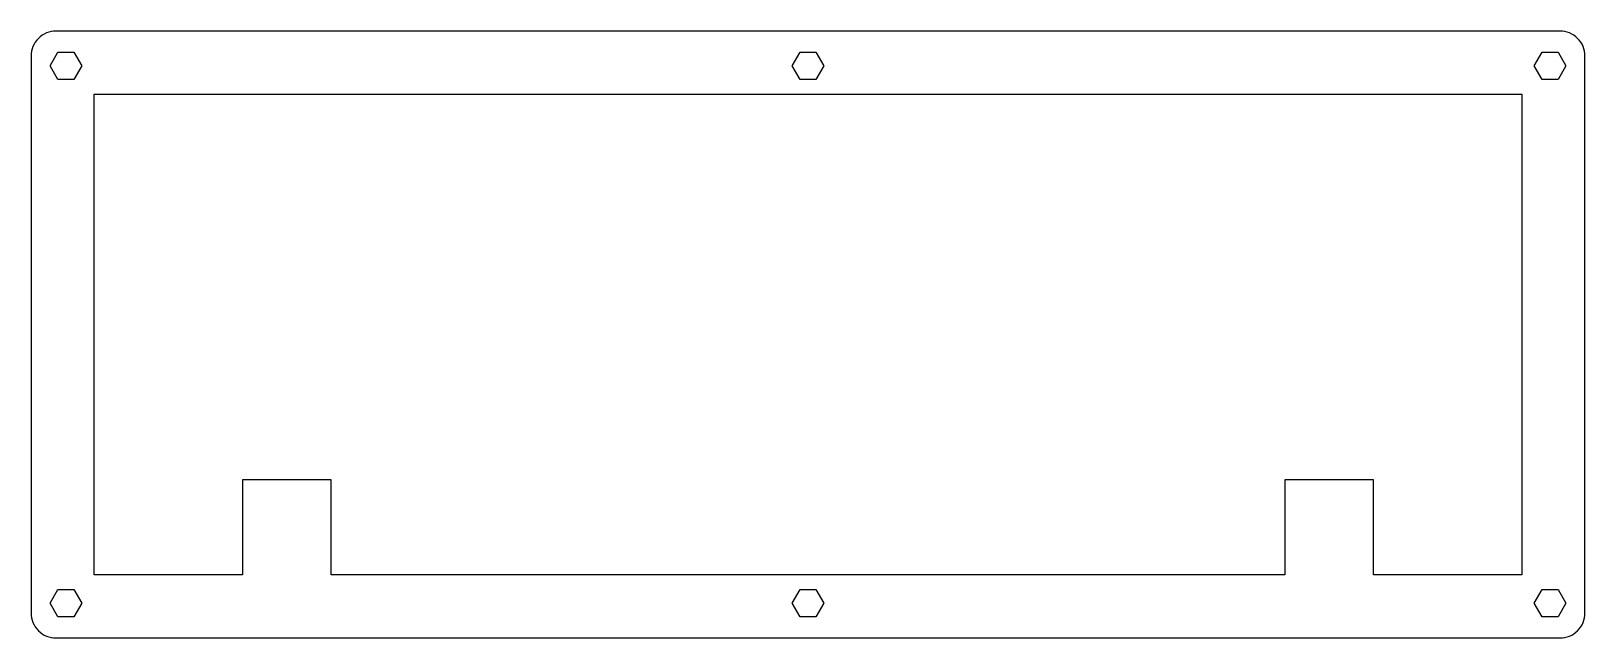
# Model space of a CAD drawing. Header units: inches. Extents: x 0 to 12.3, y -4.8 to 0.
import ezdxf

# ---------------------------------------------------------------- set-up
doc = ezdxf.new("R2010")
doc.units = ezdxf.units.IN
doc.header["$MEASUREMENT"] = 0

msp = doc.modelspace()

# ---------------------------------------------------------------- linework, layer by layer
msp.add_lwpolyline([(0, -4.607, 0.414214), (0.197, -4.804), (12.102, -4.804, 0.414214), (12.299, -4.607), (12.299, -0.197, 0.414214), (12.102, 0), (0.197, 0, 0.414214), (0, -0.197)], format="xyb", close=True)
for points in [[(0.213, -0.384), (0.151, -0.276), (0.213, -0.167), (0.338, -0.167), (0.401, -0.276), (0.338, -0.384)], [(6.087, -0.384), (6.024, -0.276), (6.087, -0.167), (6.212, -0.167), (6.274, -0.276), (6.212, -0.384)], [(11.961, -0.167), (12.086, -0.167), (12.148, -0.276), (12.086, -0.384), (11.961, -0.384), (11.898, -0.276)], [(0.5, -0.5), (11.799, -0.5), (11.799, -4.304), (10.625, -4.304), (10.625, -3.551), (9.924, -3.551), (9.924, -4.304), (2.375, -4.304), (2.375, -3.551), (1.674, -3.551), (1.674, -4.304), (0.5, -4.304)], [(0.213, -4.636), (0.151, -4.528), (0.213, -4.42), (0.338, -4.42), (0.401, -4.528), (0.338, -4.636)], [(6.087, -4.42), (6.212, -4.42), (6.274, -4.528), (6.212, -4.636), (6.087, -4.636), (6.024, -4.528)], [(11.961, -4.42), (12.086, -4.42), (12.148, -4.528), (12.086, -4.636), (11.961, -4.636), (11.898, -4.528)]]:
    msp.add_lwpolyline(points, close=True)

doc.saveas('drawing.dxf')
